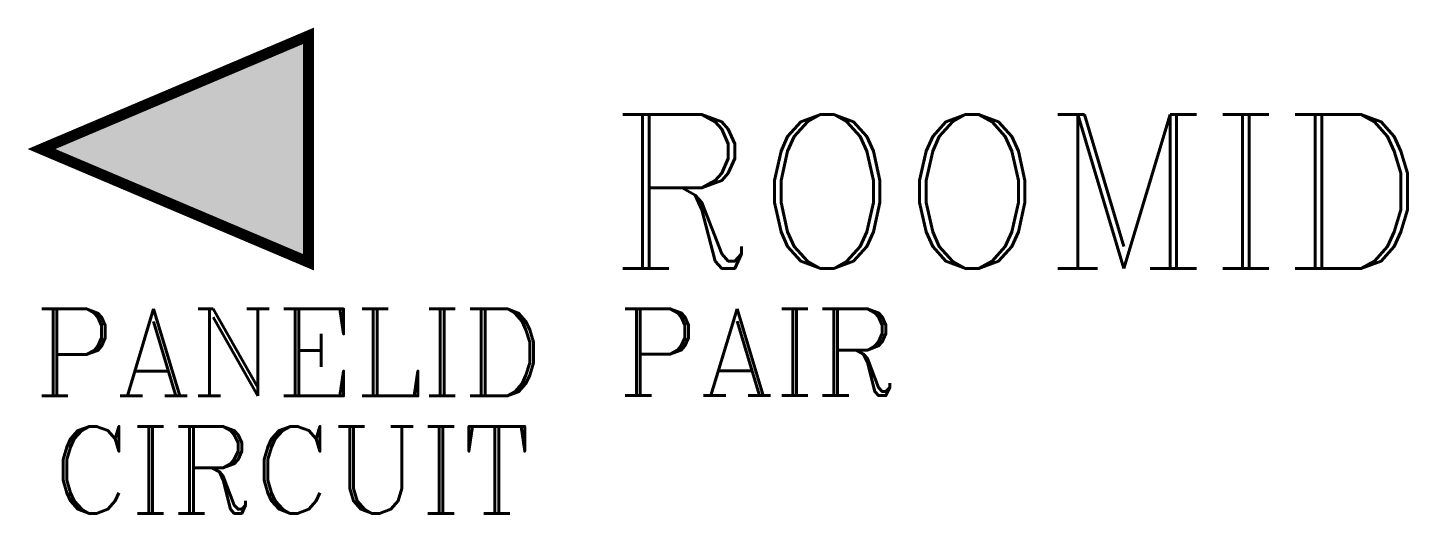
# Model space of a CAD drawing. Header units: inches. Extents: x -1 to 94.3, y -25.1 to 8.4.
import ezdxf
from ezdxf.enums import TextEntityAlignment as Align

# ---------------------------------------------------------------- set-up
doc = ezdxf.new("R2010")
doc.units = ezdxf.units.IN
doc.header["$LTSCALE"] = 48
doc.header["$MEASUREMENT"] = 0
doc.styles.add('ROMANC', font='COMPLEX.SHX')
doc.styles.add('WSNotes', font='complex.shx', dxfattribs={"height": 18})

msp = doc.modelspace()

# ---------------------------------------------------------------- hatches: boundary and pattern name
msp.add_hatch(color=256).paths.add_polyline_path([(18.438, 7.812), (0, 0), (18.438, -7.813)])

# ---------------------------------------------------------------- linework, layer by layer
at = {"linetype": 'Continuous', "const_width": 0.75}
msp.add_lwpolyline([(18.438, -7.813), (0, 0), (18.438, 7.812)], close=True, dxfattribs=at)

# ---------------------------------------------------------------- texts
at = {"style": 'WSNotes', "flags": 1}
msp.add_attdef('ROOMID', (39.235, -8.244), '', height=10.625, dxfattribs=at)
at = {"style": 'ROMANC'}
for tag, p in [('PANELID', (17.129, -11.039)), ('CIRCUIT', (17.302, -19.144))]:
    msp.add_attdef(tag, text='', height=6, dxfattribs=at).set_placement(p, align=Align.TOP_CENTER)
msp.add_attdef('PAIR', (39.806, -17.02), '', height=6, dxfattribs=at)

doc.saveas('drawing.dxf')
